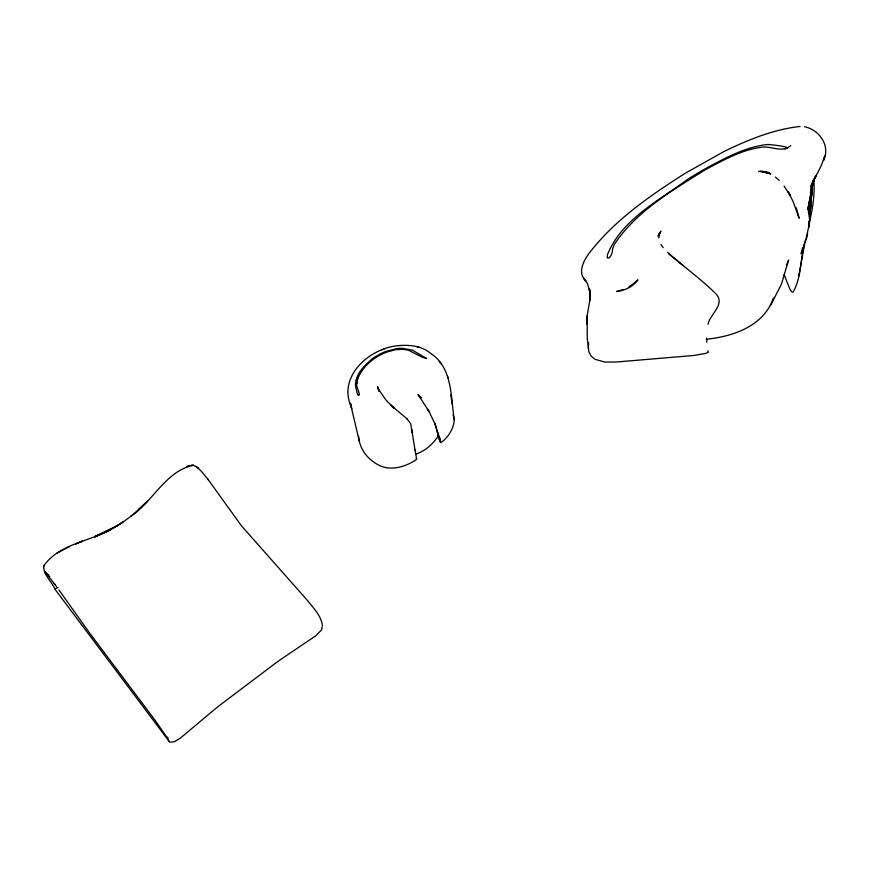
<?xml version="1.0" encoding="UTF-8"?>
<svg xmlns="http://www.w3.org/2000/svg" width="869" height="869" viewBox="0 0 869 869"><rect width="100%" height="100%" fill="white"/><g stroke="black" fill="none" stroke-linecap="round" stroke-linejoin="round"><path stroke-width="1.3" d="M589.443 289.149L590.453 295.123L589.443 289.149L590.312 299.447L590.29 293.07L589.747 300.761L590.442 296.568L587.129 315.914L587.259 338.313L588.91 351.945L591.181 356.149L595.037 359.31L604.9 362.091L616.371 362.004L693.755 355.486L706.139 353.314L708.496 352.097L707.757 350.804M586.76 324.018L587.129 315.914M812.58 182.827L809.321 224.061L805.248 242.364M812.558 182.501L809.506 219.107L812.569 184.467L807.779 209.787L813.351 181.045L810.495 193.114L813.59 180.285L810.516 192.179L813.525 180.828M658.876 238.019L659.18 234.304L659.039 235.456M809.093 222.247L808.648 227.385L809.104 222.029M809.528 217.109L811.559 193.211M809.452 218.021L811.049 199.294M440.105 437.911L439.953 441.137L440.8 442.701C448.078 437.737 453.879 428.634 454.248 419.608C450.674 397.296 452.684 367.761 430.763 353.444C421.813 345.764 409.321 344.645 398.035 345.666C369.39 348.176 337.15 376.766 351.391 407.061L350.544 404.042L359.245 440.92M809.256 216.739L812.015 188.519M809.408 214.915L810.723 202.977M809.408 215.599L809.984 210.526L809.539 213.133M808.854 214.415L812.276 186.411M588.682 342.853L588.28 348.61M808.344 212.101L812.569 184.467M138.736 509.375L147.35 501.283L138.736 509.375C126.124 521.454 110.819 530.155 94.775 536.836L116.718 526.093L94.764 536.607L110.58 529.84C88.703 541.506 58.647 544.331 43.765 565.893C43.015 574.746 51.912 581.415 54.888 589.139L169.694 742.137L174.137 741.811L180.252 738.205L210.287 713.025A275.853 220.693 -53 0 1 221.367 704.053L274.637 663.862A269.499 216.62 -55.3 0 1 285.792 656.03L315.979 635.652L321.693 629.743L322.117 626.288M804.379 243.331C800.316 259.331 801.5 277.83 792.995 292.245L791.453 291.615L789.91 289.214L784.099 274.571M798.807 275.788L805.433 239.887M43.45 567.555L43.798 565.708M808.702 224.56L810.071 218.162L808.637 224.767M808.648 225.125C812.341 210.635 815.046 195.677 813.829 180.665M806.432 238.975L807.67 233.761M800.946 253.835L802.587 247.687M813.493 180.774L810.614 190.463L815.035 177.146L810.962 187.15L815.948 175.603L811.135 185.531L820.944 166.337L824.909 155.703L823.519 160.515C830.688 145.873 819.402 129.796 804.564 126.733M708.083 324.256C709.832 314.187 725.061 305.019 716.599 294.558C704.107 281.98 689.845 271.269 676.256 259.907L683.219 265.599M786.662 265.067L788.617 260.037L781.437 284.12L770.901 304.856M773.367 298.034C763.894 326.06 733.197 336.488 706.367 339.258M659.419 234.054L660.049 232.588L658.202 235.977M658.083 236.238L660.94 231.024L658.441 235.488M438.867 434.978C433.522 443.462 425.929 450.718 416.251 453.911M208.191 479.612C203.683 474.593 199.935 467.913 193.374 465.371C166.175 470.444 152.683 501.858 130.839 516.338M55.181 588.769L58.071 587.52M629.08 287.226L637.987 279.861C632.98 286.77 624.92 290.518 616.588 291.506L622.877 289.67M629.167 286.694L631.263 285.325M69.357 546.699L56.789 553.238M784.479 148.86C795.982 147.198 768.185 144.211 767.186 144.558C745.624 146.883 726.093 157.68 707.236 167.674A594.928 441.365 22.3 0 0 688.389 178.808C659.289 200.37 621.9 219.107 607.637 254.28A43.102 31.729 1.4 0 0 607.17 257.735C609.745 260.168 612.971 252.151 612.493 249.468A45.155 33.152 1.6 0 1 614.372 244.363C635.978 211.743 671.346 191.017 703.879 170.639A594.668 441.593 22.3 0 1 715.306 164.393C730.079 156.811 745.396 149.142 762.102 147.198C771.748 145.916 782.23 153.172 790.768 145.547M800.132 126.45C773.269 129.416 747.731 139.909 723.605 151.727L685.348 173.192C649.947 195.742 614.187 220.237 588.552 254.041C583.164 261.439 577.385 273.474 585.88 280.883L583.653 278.145L587.487 283.674L590.029 292.592M381.849 349.849L382.545 349.555M383.631 349.142L385.423 348.502M186.944 466.305L189.822 465.447M764.416 171.497L762.547 171.551L765.078 171.606M758.604 171.334L766.415 171.986M766.48 171.964L760.31 171.334L769.195 172.67L761.939 171.465L770.64 173.909L761.939 171.465M418.695 347.089L417.011 346.677M765.024 172.04L767.968 172.92M195.492 466.262L196.448 466.892M407.268 419.043L390.626 404.976L393.853 408.028L385.879 399.903L378.471 389.182L379.253 390.811L377.526 386.596L378.851 391.322M676.017 259.625L668.826 253.737L675.159 259.071M775.344 177.048L779.265 180.361M407.018 418.825L410.679 423.659L412.156 432.784M49.772 576.647L45.199 572.084L54.79 584.283M419.553 396.383L418.119 394.656L420.585 397.242M420.009 396.731L421.183 397.785L420.042 396.753M667.62 252.325L668.359 253.02M418.25 394.819L429.558 412.188L427.342 409.125L427.744 409.668M416.24 458.702L416.707 459.299C406.562 466.457 391.387 471.356 379.395 465.48A48.87 39.463 -10.8 0 1 358.625 436.314M207.789 479.091L241.604 526.017L306.703 599.599C312.862 607.388 320.867 615.078 322.432 625.322M441.333 363.992L439.29 361.341M54.302 583.62L56.572 586.716M58.94 589.975L90.18 633.827L155.442 720.759L166.566 736.89M660.874 244.428L663.177 247.622M784.066 186.031L789.975 195.09L788.281 191.984L793.191 201.814L799.132 218.282L796.221 207.68M429.199 411.678L428.862 411.146L435.315 424.626L439.953 441.137L435.032 423.724L435.315 424.626M44.417 571.357L45.861 574.072M168.673 741.007L167.652 737.075M453.075 414.969L454.248 419.608M437.585 431.882L440.04 441.756M448.122 378.015L447.654 376.353M351.391 407.061L350.25 403.118L351.119 406.116M350.815 404.976L351.891 408.973M414.98 449.925L416.685 459.125M415.024 450.164L411.656 429.069M450.837 394.765L452.119 404.074M706.834 342.364L706.508 338.106M357.04 383.033C354.943 385.695 362.254 396.688 358.017 395.21A53.074 41.647 -9.9 0 1 357.278 393.505L355.519 386.042A34 26.678 -10.9 0 1 355.682 382.078C357.072 372.562 364.643 365.545 371.487 359.473A43.233 33.989 -10.3 0 1 375.354 356.714L381.002 353.542A51.293 40.452 -10.2 0 1 385.532 351.554L396.796 348.599A31.903 24.951 -10.2 0 1 401.869 348.284L412.427 350.12L426.625 358.528L422.149 357.181L408.788 350.381A26.244 20.487 -10.2 0 0 402.434 349.338L395.819 349.675L387.726 351.771A52.705 41.614 -10.2 0 0 383.088 353.618C372.138 358.669 361.971 367.478 357.735 378.993A31.088 24.386 -10.9 0 0 357.04 383.033M122.703 522.247L116.565 526.136L122.757 522.226M116.598 526.103L110.026 529.732L116.652 526.093M82.501 541.181L75.864 543.842L82.501 541.181M191.691 465.219L193.374 465.371L191.691 465.219M198.338 468.445L196.687 467.066L198.338 468.445M48.023 575.235L46.883 574.007L48.023 575.235"/></g></svg>
